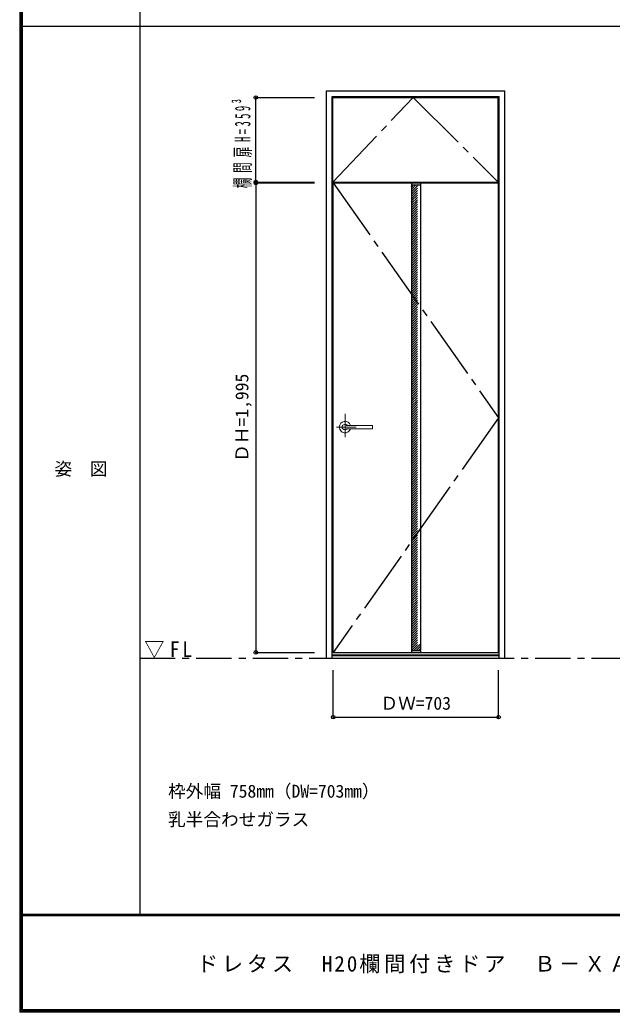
# Model space of a CAD drawing. Units: millimetres, scale not verified. Extents: x -6000 to 5700, y -4307 to 4260.
# Drawn here: x -6000 to -3483, y -4205 to 12 of the extents above; entities that cross this region are included whole.
import ezdxf
from ezdxf.enums import TextEntityAlignment as Align

# ---------------------------------------------------------------- set-up
doc = ezdxf.new("R2010")
doc.units = ezdxf.units.MM
doc.header["$LTSCALE"] = 30
doc.header["$PDMODE"] = 32
doc.header["$PDSIZE"] = 15
for name, pattern in [('CHAIN1', [8, 5, -1, 1, -1]), ('CHAIN2', [12, 9, -1, 1, -1]), ('DASHED1', [1.8, 1.2, -0.6])]:
    doc.linetypes.add(name, pattern=pattern)
for name, color, linetype in [('0-1_通り芯', 7, 'CHAIN1'), ('0-2_扉', 3, 'Continuous'), ('0-3_仕上げ', 3, 'Continuous'), ('0-4_枠', 3, 'Continuous'), ('0-7', 7, 'CHAIN2'), ('0-A_文字', 7, 'Continuous'), ('0-B_寸法', 7, 'Continuous'), ('0-C_ハッチ', 4, 'DASHED1'), ('F-1_枠', 6, 'Continuous'), ('F-A_文字', 7, 'Continuous')]:
    doc.layers.add(name, color=color, linetype=linetype)
doc.layers.add('0-5_レバー', color=7, linetype='Continuous', lineweight=18)
doc.styles.add('ＭＳ ゴシック', font='')
doc.styles.get('ＭＳ ゴシック').set_extended_font_data('MS Gothic')

msp = doc.modelspace()

# ---------------------------------------------------------------- linework, layer by layer
at = {"layer": '0-1_通り芯'}
msp.add_line((-5490, -2701.25), (1204.8, -2701.25), dxfattribs=at)
at = {"layer": '0-2_扉'}
for p, q in [((-4669.9, -318.25), (-3966.9, -318.25)), ((-4669.9, -677.25), (-4669.9, -318.25)), ((-3966.9, -677.25), (-3966.9, -318.25)), ((-4669.9, -677.25), (-3966.9, -677.25)), ((-4668.4, -681.25), (-3965.4, -681.25)), ((-4668.4, -2676.25), (-4668.4, -681.25)), ((-3965.4, -2676.25), (-3965.4, -681.25)), ((-4668.4, -2676.25), (-3965.4, -2676.25))]:
    msp.add_line(p, q, dxfattribs=at)
at = {"layer": '0-3_仕上げ'}
for p, q in [((-4335.9, -681.25), (-4335.9, -2676.25)), ((-4297.9, -681.25), (-4297.9, -2676.25))]:
    msp.add_line(p, q, dxfattribs=at)
at = {"layer": '0-3_仕上げ', "color": 7}
for p, q in [((-4335.9, -689.25), (-4297.9, -689.25)), ((-4335.9, -2668.25), (-4297.9, -2668.25))]:
    msp.add_line(p, q, dxfattribs=at)
at = {"layer": '0-4_枠'}
for p, q in [((-4697.4, -289.25), (-3939.4, -289.25)), ((-4697.4, -2701.25), (-4697.4, -289.25)), ((-3939.4, -2701.25), (-3939.4, -289.25)), ((-4673.4, -313.25), (-3963.4, -313.25)), ((-4673.4, -2701.25), (-4673.4, -313.25)), ((-3963.4, -2701.25), (-3963.4, -313.25)), ((-4673.4, -2686.25), (-3963.4, -2686.25)), ((-4673.4, -2689.25), (-3963.4, -2689.25)), ((-4697.4, -2701.25), (-3939.4, -2701.25))]:
    msp.add_line(p, q, dxfattribs=at)
at = {"layer": '0-5_レバー', "color": 4, "linetype": 'CHAIN1'}
for p, q in [((-4617.9, -1662.29), (-4617.9, -1762.14)), ((-4571.1, -1718.75), (-4654.12, -1718.75))]:
    msp.add_line(p, q, dxfattribs=at)
at = {"layer": '0-5_レバー'}
for q in [(-4500.9, -1713.26), (-4500.9, -1724.25)]:
    msp.add_line((-4500.9, -1718.75), q, dxfattribs=at)
for points in [[(-4607.95, -1711.76), (-4608.71, -1710.97), (-4610.68, -1709.6), (-4612.93, -1708.59), (-4615.36, -1707.96), (-4617.9, -1707.75), (-4620.44, -1707.96), (-4622.88, -1708.59), (-4625.12, -1709.6), (-4627.09, -1710.97), (-4628.71, -1712.64), (-4629.91, -1714.54), (-4630.65, -1716.6), (-4630.9, -1718.75), (-4630.65, -1720.9), (-4629.91, -1722.96), (-4628.71, -1724.86), (-4627.09, -1726.53), (-4625.12, -1727.9), (-4622.88, -1728.91), (-4620.44, -1729.54), (-4617.9, -1729.75), (-4615.36, -1729.54), (-4612.93, -1728.91), (-4610.68, -1727.9), (-4608.71, -1726.53), (-4607.95, -1725.74)], [(-4502.4, -1711.75), (-4512.13, -1711.75), (-4522.31, -1711.75), (-4531.91, -1711.75), (-4540.9, -1711.75), (-4549.31, -1711.75), (-4557.12, -1711.75), (-4563.94, -1711.75), (-4570.24, -1711.75), (-4576.01, -1711.75), (-4581.25, -1711.75), (-4586.04, -1711.75), (-4590.7, -1711.75), (-4594.9, -1711.75), (-4598.65, -1711.75), (-4600.65, -1711.75), (-4602.5, -1711.75), (-4604.51, -1711.76), (-4606.92, -1711.76), (-4608.41, -1711.76), (-4609.95, -1711.76), (-4611.47, -1711.76), (-4612.57, -1711.76), (-4613.03, -1711.76), (-4613.03, -1711.77)], [(-4612.88, -1725.74), (-4612.75, -1725.74), (-4612.31, -1725.74), (-4611.59, -1725.74), (-4610.57, -1725.74), (-4609.31, -1725.74), (-4607.96, -1725.74), (-4605.1, -1725.74), (-4602.12, -1725.75), (-4599.1, -1725.75), (-4596.06, -1725.75), (-4593, -1725.75), (-4589.91, -1725.75), (-4585.91, -1725.75), (-4581.5, -1725.75), (-4576.53, -1725.75), (-4571, -1725.75), (-4564.91, -1725.75), (-4558.26, -1725.75), (-4551.05, -1725.75), (-4542.46, -1725.75), (-4533.2, -1725.75), (-4523.27, -1725.75), (-4512.65, -1725.75), (-4502.4, -1725.75)], [(-4502.4, -1711.75), (-4511.48, -1711.75), (-4511.88, -1711.75)]]:
    msp.add_lwpolyline(points, dxfattribs=at)
for centre, radius, start, end in [((-4617.9, -1718.75), 24.55, 16.59952, 343.36736), ((-4502.4, -1713.25), 1.5, 0.00847, 89.9163), ((-4502.4, -1713.25), 1.5, 360, 90.17419), ((-4502.4, -1724.25), 1.5, 270.16419, 0), ((-4502.4, -1724.25), 1.5, 269.91059, 359.99153)]:
    msp.add_arc(centre, radius, start, end, dxfattribs=at)
at = {"layer": '0-7'}
for p, q in [((-4669.9, -677.25), (-4328.4, -318.25)), ((-4328.4, -318.25), (-3966.9, -677.25))]:
    msp.add_line(p, q, dxfattribs=at)
msp.add_lwpolyline([(-4668.4, -681.25), (-3965.4, -1678.75), (-4668.4, -2676.25)], dxfattribs=at)
at = {"layer": '0-B_寸法', "color": 4}
for p, q in [((-4997.4, -318.25), (-4747.4, -318.25)), ((-4997.4, -677.25), (-4997.4, -318.25)), ((-4997.4, -677.25), (-4747.4, -677.25)), ((-4997.4, -681.25), (-4997.4, -2676.25)), ((-4997.4, -681.25), (-4747.4, -681.25)), ((-4997.4, -2676.25), (-4747.4, -2676.25)), ((-4668.4, -2951.25), (-4668.4, -2751.25))]:
    msp.add_line(p, q, dxfattribs=at)
msp.add_lwpolyline([(-4668.4, -2951.25), (-3965.4, -2951.25), (-3965.4, -2751.25)], dxfattribs=at)
at = {"layer": '0-B_寸法'}
for p in [(-4997.4, -318.25), (-4997.4, -677.25), (-4997.4, -681.25), (-4997.4, -2676.25), (-4668.4, -2951.25), (-3965.4, -2951.25)]:
    msp.add_point(p, dxfattribs=at)
at = {"layer": '0-C_ハッチ'}
for p, q in [((-4335.9, -718.24), (-4306.91, -689.25)), ((-4335.9, -708.34), (-4316.81, -689.25)), ((-4335.9, -698.44), (-4326.71, -689.25)), ((-4335.9, -728.14), (-4297.9, -690.14)), ((-4335.9, -738.04), (-4297.9, -700.04)), ((-4335.9, -747.94), (-4297.9, -709.94)), ((-4335.9, -757.84), (-4297.9, -719.84)), ((-4335.9, -767.74), (-4297.9, -729.74)), ((-4335.9, -777.64), (-4297.9, -739.64)), ((-4335.9, -787.54), (-4297.9, -749.54)), ((-4335.9, -797.44), (-4297.9, -759.44)), ((-4335.9, -807.34), (-4297.9, -769.34)), ((-4335.9, -817.24), (-4297.9, -779.24)), ((-4335.9, -827.14), (-4297.9, -789.14)), ((-4335.9, -837.04), (-4297.9, -799.04)), ((-4335.9, -846.94), (-4297.9, -808.94)), ((-4335.9, -856.84), (-4297.9, -818.84)), ((-4335.9, -866.73), (-4297.9, -828.73)), ((-4335.9, -876.63), (-4297.9, -838.63)), ((-4335.9, -886.53), (-4297.9, -848.53)), ((-4335.9, -896.43), (-4297.9, -858.43)), ((-4335.9, -906.33), (-4297.9, -868.33)), ((-4335.9, -916.23), (-4297.9, -878.23)), ((-4335.9, -926.13), (-4297.9, -888.13)), ((-4335.9, -936.03), (-4297.9, -898.03)), ((-4335.9, -945.93), (-4297.9, -907.93)), ((-4335.9, -955.83), (-4297.9, -917.83)), ((-4335.9, -965.73), (-4297.9, -927.73)), ((-4335.9, -975.63), (-4297.9, -937.63)), ((-4335.9, -985.53), (-4297.9, -947.53)), ((-4335.9, -995.43), (-4297.9, -957.43)), ((-4335.9, -1005.33), (-4297.9, -967.33)), ((-4335.9, -1015.23), (-4297.9, -977.23)), ((-4335.9, -1025.13), (-4297.9, -987.13)), ((-4335.9, -1035.03), (-4297.9, -997.03)), ((-4335.9, -1044.93), (-4297.9, -1006.93)), ((-4335.9, -1054.83), (-4297.9, -1016.83)), ((-4335.9, -1064.72), (-4297.9, -1026.72)), ((-4335.9, -1074.62), (-4297.9, -1036.62)), ((-4335.9, -1084.52), (-4297.9, -1046.52)), ((-4335.9, -1094.42), (-4297.9, -1056.42)), ((-4335.9, -1104.32), (-4297.9, -1066.32)), ((-4335.9, -1114.22), (-4297.9, -1076.22)), ((-4335.9, -1124.12), (-4297.9, -1086.12)), ((-4335.9, -1134.02), (-4297.9, -1096.02)), ((-4335.9, -1143.92), (-4297.9, -1105.92)), ((-4335.9, -1153.82), (-4297.9, -1115.82)), ((-4335.9, -1163.72), (-4297.9, -1125.72)), ((-4335.9, -1173.62), (-4297.9, -1135.62)), ((-4335.9, -1183.52), (-4297.9, -1145.52)), ((-4335.9, -1193.42), (-4297.9, -1155.42)), ((-4335.9, -1203.32), (-4297.9, -1165.32)), ((-4335.9, -1213.22), (-4297.9, -1175.22)), ((-4335.9, -1223.12), (-4297.9, -1185.12)), ((-4335.9, -1233.02), (-4297.9, -1195.02)), ((-4335.9, -1242.92), (-4297.9, -1204.92)), ((-4335.9, -1252.82), (-4297.9, -1214.82)), ((-4335.9, -1262.71), (-4297.9, -1224.71)), ((-4335.9, -1272.61), (-4297.9, -1234.61)), ((-4335.9, -1282.51), (-4297.9, -1244.51)), ((-4335.9, -1292.41), (-4297.9, -1254.41)), ((-4335.9, -1302.31), (-4297.9, -1264.31)), ((-4335.9, -1312.21), (-4297.9, -1274.21)), ((-4335.9, -1322.11), (-4297.9, -1284.11)), ((-4335.9, -1332.01), (-4297.9, -1294.01)), ((-4335.9, -1341.91), (-4297.9, -1303.91)), ((-4335.9, -1351.81), (-4297.9, -1313.81)), ((-4335.9, -1361.71), (-4297.9, -1323.71)), ((-4335.9, -1371.61), (-4297.9, -1333.61)), ((-4335.9, -1381.51), (-4297.9, -1343.51)), ((-4335.9, -1391.41), (-4297.9, -1353.41)), ((-4335.9, -1401.31), (-4297.9, -1363.31)), ((-4335.9, -1411.21), (-4297.9, -1373.21)), ((-4335.9, -1421.11), (-4297.9, -1383.11)), ((-4335.9, -1431.01), (-4297.9, -1393.01)), ((-4335.9, -1440.91), (-4297.9, -1402.91)), ((-4335.9, -1450.81), (-4297.9, -1412.81)), ((-4335.9, -1460.7), (-4297.9, -1422.7)), ((-4335.9, -1470.6), (-4297.9, -1432.6)), ((-4335.9, -1480.5), (-4297.9, -1442.5)), ((-4335.9, -1490.4), (-4297.9, -1452.4)), ((-4335.9, -1500.3), (-4297.9, -1462.3)), ((-4335.9, -1510.2), (-4297.9, -1472.2)), ((-4335.9, -1520.1), (-4297.9, -1482.1)), ((-4335.9, -1530), (-4297.9, -1492)), ((-4335.9, -1539.9), (-4297.9, -1501.9)), ((-4335.9, -1549.8), (-4297.9, -1511.8)), ((-4335.9, -1559.7), (-4297.9, -1521.7)), ((-4335.9, -1569.6), (-4297.9, -1531.6)), ((-4335.9, -1579.5), (-4297.9, -1541.5)), ((-4335.9, -1589.4), (-4297.9, -1551.4)), ((-4335.9, -1599.3), (-4297.9, -1561.3)), ((-4335.9, -1609.2), (-4297.9, -1571.2)), ((-4335.9, -1619.1), (-4297.9, -1581.1)), ((-4335.9, -1629), (-4297.9, -1591)), ((-4335.9, -1638.9), (-4297.9, -1600.9)), ((-4335.9, -1648.79), (-4297.9, -1610.79)), ((-4335.9, -1658.69), (-4297.9, -1620.69)), ((-4335.9, -1668.59), (-4297.9, -1630.59)), ((-4335.9, -1678.49), (-4297.9, -1640.49)), ((-4335.9, -1688.39), (-4297.9, -1650.39)), ((-4335.9, -1698.29), (-4297.9, -1660.29)), ((-4335.9, -1708.19), (-4297.9, -1670.19)), ((-4335.9, -1718.09), (-4297.9, -1680.09)), ((-4335.9, -1727.99), (-4297.9, -1689.99)), ((-4335.9, -1737.89), (-4297.9, -1699.89)), ((-4335.9, -1747.79), (-4297.9, -1709.79)), ((-4335.9, -1757.69), (-4297.9, -1719.69)), ((-4335.9, -1767.59), (-4297.9, -1729.59)), ((-4335.9, -1777.49), (-4297.9, -1739.49)), ((-4335.9, -1787.39), (-4297.9, -1749.39)), ((-4335.9, -1797.29), (-4297.9, -1759.29)), ((-4335.9, -1807.19), (-4297.9, -1769.19)), ((-4335.9, -1817.09), (-4297.9, -1779.09)), ((-4335.9, -1826.99), (-4297.9, -1788.99)), ((-4335.9, -1836.89), (-4297.9, -1798.89)), ((-4335.9, -1846.78), (-4297.9, -1808.78)), ((-4335.9, -1856.68), (-4297.9, -1818.68)), ((-4335.9, -1866.58), (-4297.9, -1828.58)), ((-4335.9, -1876.48), (-4297.9, -1838.48)), ((-4335.9, -1886.38), (-4297.9, -1848.38)), ((-4335.9, -1896.28), (-4297.9, -1858.28)), ((-4335.9, -1906.18), (-4297.9, -1868.18)), ((-4335.9, -1916.08), (-4297.9, -1878.08)), ((-4335.9, -1925.98), (-4297.9, -1887.98)), ((-4335.9, -1935.88), (-4297.9, -1897.88)), ((-4335.9, -1945.78), (-4297.9, -1907.78)), ((-4335.9, -1955.68), (-4297.9, -1917.68)), ((-4335.9, -1965.58), (-4297.9, -1927.58)), ((-4335.9, -1975.48), (-4297.9, -1937.48)), ((-4335.9, -1985.38), (-4297.9, -1947.38)), ((-4335.9, -1995.28), (-4297.9, -1957.28)), ((-4335.9, -2005.18), (-4297.9, -1967.18)), ((-4335.9, -2015.08), (-4297.9, -1977.08)), ((-4335.9, -2024.98), (-4297.9, -1986.98)), ((-4335.9, -2034.88), (-4297.9, -1996.88)), ((-4335.9, -2044.77), (-4297.9, -2006.77)), ((-4335.9, -2054.67), (-4297.9, -2016.67)), ((-4335.9, -2064.57), (-4297.9, -2026.57)), ((-4335.9, -2074.47), (-4297.9, -2036.47)), ((-4335.9, -2084.37), (-4297.9, -2046.37)), ((-4335.9, -2094.27), (-4297.9, -2056.27)), ((-4335.9, -2104.17), (-4297.9, -2066.17)), ((-4335.9, -2114.07), (-4297.9, -2076.07)), ((-4335.9, -2123.97), (-4297.9, -2085.97)), ((-4335.9, -2133.87), (-4297.9, -2095.87)), ((-4335.9, -2143.77), (-4297.9, -2105.77)), ((-4335.9, -2153.67), (-4297.9, -2115.67)), ((-4335.9, -2163.57), (-4297.9, -2125.57)), ((-4335.9, -2173.47), (-4297.9, -2135.47)), ((-4335.9, -2183.37), (-4297.9, -2145.37)), ((-4335.9, -2193.27), (-4297.9, -2155.27)), ((-4335.9, -2203.17), (-4297.9, -2165.17)), ((-4335.9, -2213.07), (-4297.9, -2175.07)), ((-4335.9, -2222.97), (-4297.9, -2184.97)), ((-4335.9, -2232.87), (-4297.9, -2194.87)), ((-4335.9, -2242.76), (-4297.9, -2204.76)), ((-4335.9, -2252.66), (-4297.9, -2214.66)), ((-4335.9, -2262.56), (-4297.9, -2224.56)), ((-4335.9, -2272.46), (-4297.9, -2234.46)), ((-4335.9, -2282.36), (-4297.9, -2244.36)), ((-4335.9, -2292.26), (-4297.9, -2254.26)), ((-4335.9, -2302.16), (-4297.9, -2264.16)), ((-4335.9, -2312.06), (-4297.9, -2274.06)), ((-4335.9, -2321.96), (-4297.9, -2283.96)), ((-4335.9, -2331.86), (-4297.9, -2293.86)), ((-4335.9, -2341.76), (-4297.9, -2303.76)), ((-4335.9, -2351.66), (-4297.9, -2313.66)), ((-4335.9, -2361.56), (-4297.9, -2323.56)), ((-4335.9, -2371.46), (-4297.9, -2333.46)), ((-4335.9, -2381.36), (-4297.9, -2343.36)), ((-4335.9, -2391.26), (-4297.9, -2353.26)), ((-4335.9, -2401.16), (-4297.9, -2363.16)), ((-4335.9, -2411.06), (-4297.9, -2373.06)), ((-4335.9, -2420.96), (-4297.9, -2382.96)), ((-4335.9, -2430.86), (-4297.9, -2392.86)), ((-4335.9, -2440.75), (-4297.9, -2402.75)), ((-4335.9, -2450.65), (-4297.9, -2412.65)), ((-4335.9, -2460.55), (-4297.9, -2422.55)), ((-4335.9, -2470.45), (-4297.9, -2432.45)), ((-4335.9, -2480.35), (-4297.9, -2442.35)), ((-4335.9, -2490.25), (-4297.9, -2452.25)), ((-4335.9, -2500.15), (-4297.9, -2462.15)), ((-4335.9, -2510.05), (-4297.9, -2472.05)), ((-4335.9, -2519.95), (-4297.9, -2481.95)), ((-4335.9, -2529.85), (-4297.9, -2491.85)), ((-4335.9, -2539.75), (-4297.9, -2501.75)), ((-4335.9, -2549.65), (-4297.9, -2511.65)), ((-4335.9, -2559.55), (-4297.9, -2521.55)), ((-4335.9, -2569.45), (-4297.9, -2531.45)), ((-4335.9, -2579.35), (-4297.9, -2541.35)), ((-4335.9, -2589.25), (-4297.9, -2551.25)), ((-4335.9, -2599.15), (-4297.9, -2561.15)), ((-4335.9, -2609.05), (-4297.9, -2571.05)), ((-4335.9, -2618.95), (-4297.9, -2580.95)), ((-4335.9, -2628.84), (-4297.9, -2590.84)), ((-4335.9, -2638.74), (-4297.9, -2600.74)), ((-4335.9, -2648.64), (-4297.9, -2610.64)), ((-4335.9, -2658.54), (-4297.9, -2620.54)), ((-4335.71, -2668.25), (-4297.9, -2630.44)), ((-4325.81, -2668.25), (-4297.9, -2640.34)), ((-4315.91, -2668.25), (-4297.9, -2650.24)), ((-4306.01, -2668.25), (-4297.9, -2660.14))]:
    msp.add_line(p, q, dxfattribs=at)
at = {"layer": 'F-1_枠'}
for p, q in [((-6000, 4175), (-6000, -4205)), ((-5995, 4175), (-5995, -4205)), ((-5990, 4175), (-5990, -4205)), ((-5490, 4175), (-5490, -3790)), ((-6000, -15.5), (5700, -15.5)), ((5700, -3790), (-6000, -3790)), ((5700, -3795), (-6000, -3795)), ((5700, -4195), (-6000, -4195)), ((5700, -4200), (-6000, -4200)), ((5700, -4205), (-6000, -4205))]:
    msp.add_line(p, q, dxfattribs=at)

# ---------------------------------------------------------------- texts
at = {"layer": '0-A_文字', "style": 'ＭＳ ゴシック'}
for s, p in [('枠外幅 758mm（DW=703mm）', (-5370, -3310)), ('乳半合わせガラス', (-5370, -3430))]:
    msp.add_text(s, height=54.99, dxfattribs=at).set_placement(p, align=Align.BOTTOM_LEFT)
at = {"layer": '0-A_文字', "insert": (-5471.25, -2701.25), "char_height": 65.98, "attachment_point": 7, "style": 'ＭＳ ゴシック'}
msp.add_mtext('\\T1.26;\\W0.95;▽FL', dxfattribs=at)
at = {"layer": '0-B_寸法', "style": 'ＭＳ ゴシック'}
msp.add_text('ＤＨ=1,995', height=54.99, rotation=90, dxfattribs=at).set_placement((-5012.4, -1866.25), align=Align.BOTTOM_LEFT)
msp.add_text('ＤＷ=703', height=54.99, dxfattribs=at).set_placement((-4467.4, -2936.25), align=Align.BOTTOM_LEFT)
at = {"layer": '0-B_寸法', "insert": (-5012.4, -704), "char_height": 65.98, "attachment_point": 7, "rotation": 90, "style": 'ＭＳ ゴシック'}
msp.add_mtext('\\T1.46;\\W0.5;欄間扉H=359³', dxfattribs=at)
at = {"layer": 'F-A_文字', "style": 'ＭＳ ゴシック'}
msp.add_text('姿\u3000図', height=54.99, dxfattribs=at).set_placement((-5852.5, -1940.25), align=Align.BOTTOM_LEFT)
at = {"layer": 'F-A_文字', "insert": (-5247.55, -4040), "char_height": 65.98, "attachment_point": 7, "style": 'ＭＳ ゴシック'}
msp.add_mtext('\\T1.18;ドレタス\u3000H20欄間付きドア\u3000Ｂ－ＸＡ／ＸＧ／ＸＭ', dxfattribs=at)

doc.saveas('drawing.dxf')
